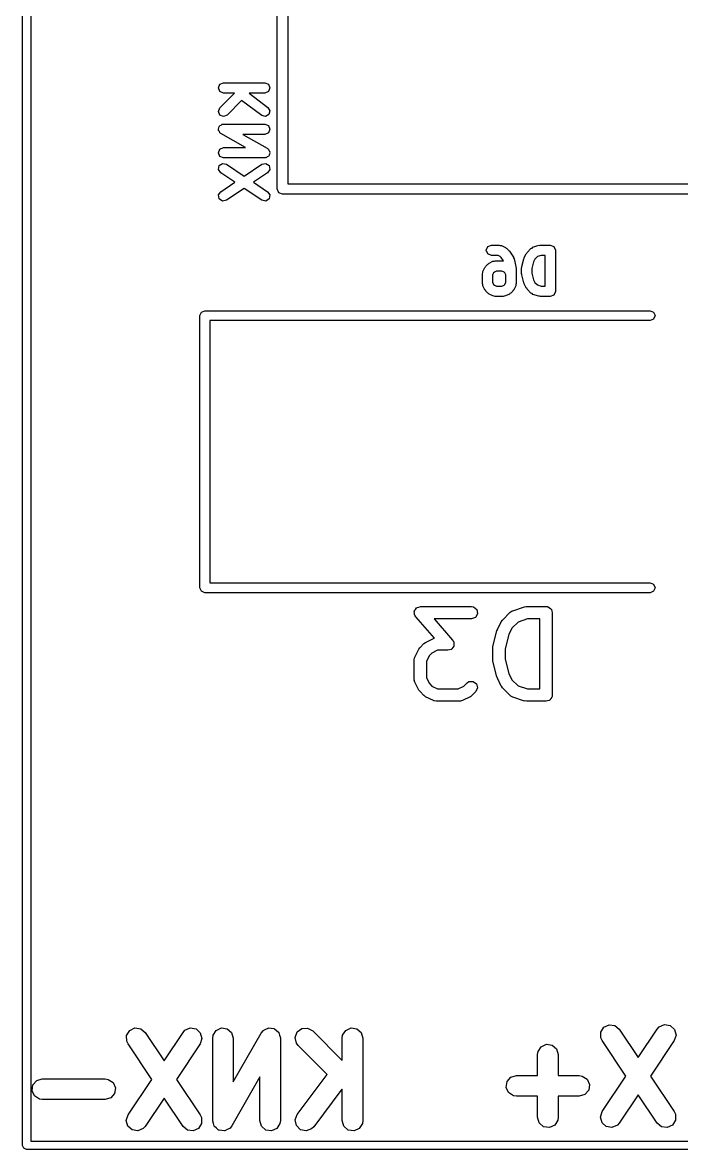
# Model space of a CAD drawing. Extents: x 111.8 to 137.4, y -130 to -95.3.
# Drawn here: x 111.79 to 119.78, y -130.02 to -116.36 of the extents above; entities that cross this region are included whole.
import ezdxf

# ---------------------------------------------------------------- set-up
doc = ezdxf.new("R2010")
doc.units = 0
doc.layers.add('BLACK', color=7, linetype='CONTINUOUS')

msp = doc.modelspace()

# ---------------------------------------------------------------- linework, layer by layer
at = {"layer": 'BLACK', "linetype": 'CONTINUOUS'}
for p, q in [((111.789, -129.972), (111.789, -95.396)), ((111.889, -95.446), (111.889, -129.922)), ((114.878, -118.374), (114.878, -100.576)), ((115.005, -100.639), (115.005, -118.31)), ((114.164, -117.149), (114.182, -117.105)), ((114.182, -117.105), (114.226, -117.087)), ((114.226, -117.087), (114.726, -117.087)), ((114.726, -117.087), (114.77, -117.105)), ((114.77, -117.105), (114.789, -117.149)), ((114.182, -117.193), (114.164, -117.149)), ((114.226, -117.212), (114.182, -117.193)), ((114.182, -117.391), (114.361, -117.212)), ((114.361, -117.212), (114.226, -117.212)), ((114.538, -117.212), (114.536, -117.214)), ((114.536, -117.214), (114.764, -117.385)), ((114.726, -117.212), (114.538, -117.212)), ((114.77, -117.193), (114.726, -117.212)), ((114.789, -117.149), (114.77, -117.193)), ((114.164, -117.435), (114.182, -117.391)), ((114.446, -117.303), (114.27, -117.479)), ((114.689, -117.485), (114.446, -117.303)), ((114.764, -117.385), (114.788, -117.426)), ((114.182, -117.479), (114.164, -117.435)), ((114.226, -117.497), (114.182, -117.479)), ((114.27, -117.479), (114.226, -117.497)), ((114.735, -117.497), (114.689, -117.485)), ((114.776, -117.472), (114.735, -117.497)), ((114.788, -117.426), (114.776, -117.472)), ((114.164, -117.649), (114.17, -117.634)), ((114.167, -117.657), (114.164, -117.649)), ((114.166, -117.665), (114.167, -117.657)), ((114.176, -117.678), (114.166, -117.665)), ((114.17, -117.634), (114.172, -117.618)), ((114.172, -117.618), (114.179, -117.613)), ((114.179, -117.613), (114.182, -117.605)), ((114.182, -117.605), (114.197, -117.599)), ((114.197, -117.599), (114.21, -117.589)), ((114.21, -117.589), (114.218, -117.59)), ((114.218, -117.59), (114.226, -117.587)), ((114.226, -117.587), (114.726, -117.587)), ((114.726, -117.587), (114.77, -117.605)), ((114.77, -117.605), (114.789, -117.649)), ((114.789, -117.649), (114.77, -117.693)), ((114.182, -117.693), (114.176, -117.678)), ((114.19, -117.697), (114.182, -117.693)), ((114.195, -117.703), (114.19, -117.697)), ((114.491, -117.872), (114.195, -117.703)), ((114.726, -117.712), (114.462, -117.712)), ((114.462, -117.712), (114.757, -117.88)), ((114.77, -117.693), (114.726, -117.712)), ((114.164, -117.935), (114.182, -117.891)), ((114.182, -117.979), (114.164, -117.935)), ((114.182, -117.891), (114.226, -117.872)), ((114.226, -117.872), (114.491, -117.872)), ((114.757, -117.88), (114.762, -117.887)), ((114.762, -117.887), (114.77, -117.891)), ((114.77, -117.891), (114.777, -117.906)), ((114.777, -117.906), (114.786, -117.918)), ((114.789, -117.935), (114.782, -117.95)), ((114.786, -117.918), (114.785, -117.927)), ((114.785, -117.927), (114.789, -117.935)), ((114.174, -118.091), (114.214, -118.064)), ((114.226, -117.997), (114.182, -117.979)), ((114.214, -118.064), (114.261, -118.073)), ((114.726, -117.997), (114.226, -117.997)), ((114.261, -118.073), (114.476, -118.217)), ((114.476, -118.217), (114.692, -118.073)), ((114.692, -118.073), (114.738, -118.064)), ((114.734, -117.994), (114.726, -117.997)), ((114.743, -117.995), (114.734, -117.994)), ((114.738, -118.064), (114.778, -118.091)), ((114.755, -117.985), (114.743, -117.995)), ((114.77, -117.979), (114.755, -117.985)), ((114.774, -117.971), (114.77, -117.979)), ((114.78, -117.966), (114.774, -117.971)), ((114.782, -117.95), (114.78, -117.966)), ((114.165, -118.137), (114.174, -118.091)), ((114.192, -118.177), (114.165, -118.137)), ((114.364, -118.292), (114.192, -118.177)), ((114.761, -118.177), (114.589, -118.292)), ((114.787, -118.137), (114.761, -118.177)), ((114.778, -118.091), (114.787, -118.137)), ((114.192, -118.407), (114.364, -118.292)), ((114.589, -118.292), (114.761, -118.407)), ((115.005, -118.31), (135.243, -118.31)), ((114.165, -118.446), (114.192, -118.407)), ((114.174, -118.493), (114.165, -118.446)), ((114.476, -118.367), (114.261, -118.511)), ((114.692, -118.511), (114.476, -118.367)), ((114.761, -118.407), (114.787, -118.446)), ((114.787, -118.446), (114.778, -118.493)), ((114.897, -118.419), (114.878, -118.374)), ((114.942, -118.437), (114.897, -118.419)), ((135.269, -118.437), (114.942, -118.437)), ((114.214, -118.52), (114.174, -118.493)), ((114.261, -118.511), (114.214, -118.52)), ((114.738, -118.52), (114.692, -118.511)), ((114.778, -118.493), (114.738, -118.52)), ((117.412, -119.116), (117.431, -119.072)), ((117.431, -119.16), (117.412, -119.116)), ((117.431, -119.072), (117.475, -119.054)), ((117.475, -119.179), (117.431, -119.16)), ((117.475, -119.054), (117.57, -119.054)), ((117.57, -119.054), (117.583, -119.059)), ((117.583, -119.059), (117.598, -119.06)), ((117.598, -119.06), (117.646, -119.084)), ((117.646, -119.084), (117.652, -119.092)), ((117.652, -119.092), (117.662, -119.096)), ((117.662, -119.096), (117.686, -119.12)), ((117.686, -119.12), (117.688, -119.126)), ((117.688, -119.126), (117.693, -119.129)), ((117.693, -119.129), (117.741, -119.201)), ((117.871, -119.207), (117.895, -119.16)), ((117.895, -119.16), (117.903, -119.153)), ((117.903, -119.153), (117.907, -119.143)), ((117.907, -119.143), (117.954, -119.096)), ((117.954, -119.096), (117.968, -119.09)), ((117.968, -119.09), (117.979, -119.081)), ((117.979, -119.081), (118.05, -119.057)), ((118.05, -119.057), (118.06, -119.058)), ((118.06, -119.058), (118.07, -119.054)), ((118.07, -119.054), (118.189, -119.054)), ((118.189, -119.054), (118.233, -119.072)), ((118.233, -119.072), (118.252, -119.116)), ((118.252, -119.116), (118.252, -119.616)), ((117.407, -119.31), (117.431, -119.286)), ((117.431, -119.286), (117.44, -119.282)), ((117.44, -119.282), (117.447, -119.275)), ((117.447, -119.275), (117.494, -119.251)), ((117.555, -119.179), (117.475, -119.179)), ((117.494, -119.251), (117.509, -119.25)), ((117.509, -119.25), (117.522, -119.244)), ((117.522, -119.244), (117.618, -119.244)), ((117.581, -119.191), (117.555, -119.179)), ((117.593, -119.204), (117.581, -119.191)), ((117.621, -119.245), (117.593, -119.204)), ((117.618, -119.244), (117.621, -119.245)), ((117.741, -119.201), (117.743, -119.211)), ((117.743, -119.211), (117.75, -119.22)), ((117.75, -119.22), (117.773, -119.315)), ((117.843, -119.315), (117.867, -119.22)), ((117.867, -119.22), (117.871, -119.214)), ((117.871, -119.214), (117.871, -119.207)), ((117.986, -119.257), (117.966, -119.338)), ((118.002, -119.225), (117.986, -119.257)), ((118.032, -119.195), (118.002, -119.225)), ((118.08, -119.179), (118.032, -119.195)), ((118.127, -119.179), (118.08, -119.179)), ((118.127, -119.554), (118.127, -119.179)), ((117.365, -119.402), (117.37, -119.388)), ((117.365, -119.521), (117.365, -119.402)), ((117.37, -119.388), (117.371, -119.374)), ((117.371, -119.374), (117.395, -119.326)), ((117.395, -119.326), (117.403, -119.32)), ((117.403, -119.32), (117.407, -119.31)), ((117.502, -119.391), (117.49, -119.417)), ((117.49, -119.417), (117.49, -119.506)), ((117.512, -119.382), (117.502, -119.391)), ((117.537, -119.369), (117.512, -119.382)), ((117.603, -119.369), (117.537, -119.369)), ((117.628, -119.382), (117.603, -119.369)), ((117.638, -119.391), (117.628, -119.382)), ((117.65, -119.417), (117.638, -119.391)), ((117.65, -119.506), (117.65, -119.417)), ((117.773, -119.315), (117.772, -119.323)), ((117.772, -119.323), (117.775, -119.33)), ((117.775, -119.33), (117.775, -119.521)), ((117.841, -119.33), (117.844, -119.323)), ((117.841, -119.402), (117.841, -119.33)), ((117.844, -119.409), (117.841, -119.402)), ((117.844, -119.323), (117.843, -119.315)), ((117.843, -119.417), (117.844, -119.409)), ((117.867, -119.512), (117.843, -119.417)), ((117.966, -119.338), (117.966, -119.394)), ((117.966, -119.394), (117.986, -119.475)), ((117.37, -119.534), (117.365, -119.521)), ((117.371, -119.549), (117.37, -119.534)), ((117.395, -119.597), (117.371, -119.549)), ((117.49, -119.506), (117.502, -119.532)), ((117.502, -119.532), (117.512, -119.541)), ((117.512, -119.541), (117.537, -119.554)), ((117.537, -119.554), (117.603, -119.554)), ((117.603, -119.554), (117.628, -119.541)), ((117.628, -119.541), (117.638, -119.532)), ((117.638, -119.532), (117.65, -119.506)), ((117.769, -119.549), (117.745, -119.597)), ((117.77, -119.534), (117.769, -119.549)), ((117.775, -119.521), (117.77, -119.534)), ((117.871, -119.518), (117.867, -119.512)), ((117.871, -119.525), (117.871, -119.518)), ((117.895, -119.573), (117.871, -119.525)), ((117.903, -119.579), (117.895, -119.573)), ((117.907, -119.589), (117.903, -119.579)), ((117.986, -119.475), (118.002, -119.508)), ((118.002, -119.508), (118.032, -119.538)), ((118.032, -119.538), (118.08, -119.554)), ((118.08, -119.554), (118.127, -119.554)), ((117.403, -119.603), (117.395, -119.597)), ((117.407, -119.613), (117.403, -119.603)), ((117.431, -119.637), (117.407, -119.613)), ((117.44, -119.641), (117.431, -119.637)), ((117.447, -119.648), (117.44, -119.641)), ((117.494, -119.672), (117.447, -119.648)), ((117.509, -119.673), (117.494, -119.672)), ((117.522, -119.679), (117.509, -119.673)), ((117.618, -119.679), (117.522, -119.679)), ((117.631, -119.673), (117.618, -119.679)), ((117.646, -119.672), (117.631, -119.673)), ((117.693, -119.648), (117.646, -119.672)), ((117.7, -119.641), (117.693, -119.648)), ((117.709, -119.637), (117.7, -119.641)), ((117.733, -119.613), (117.709, -119.637)), ((117.737, -119.603), (117.733, -119.613)), ((117.745, -119.597), (117.737, -119.603)), ((117.954, -119.637), (117.907, -119.589)), ((117.968, -119.642), (117.954, -119.637)), ((117.979, -119.652), (117.968, -119.642)), ((118.05, -119.675), (117.979, -119.652)), ((118.06, -119.675), (118.05, -119.675)), ((118.07, -119.679), (118.06, -119.675)), ((118.189, -119.679), (118.07, -119.679)), ((118.233, -119.66), (118.189, -119.679)), ((118.252, -119.616), (118.233, -119.66)), ((113.958, -119.868), (114, -119.85)), ((114, -119.85), (119.4, -119.85)), ((119.4, -119.85), (119.442, -119.868)), ((113.94, -119.91), (113.958, -119.868)), ((113.94, -123.21), (113.94, -119.91)), ((119.4, -119.97), (114.06, -119.97)), ((114.06, -119.97), (114.06, -123.15)), ((119.442, -119.952), (119.4, -119.97)), ((119.442, -119.868), (119.46, -119.91)), ((119.46, -119.91), (119.442, -119.952)), ((113.958, -123.252), (113.94, -123.21)), ((114, -123.27), (113.958, -123.252)), ((114.06, -123.15), (119.4, -123.15)), ((119.4, -123.15), (119.442, -123.168)), ((119.442, -123.252), (119.4, -123.27)), ((119.442, -123.168), (119.46, -123.21)), ((119.46, -123.21), (119.442, -123.252)), ((119.4, -123.27), (114, -123.27)), ((116.54, -123.499), (116.543, -123.494)), ((116.544, -123.519), (116.54, -123.499)), ((116.543, -123.488), (116.556, -123.472)), ((116.543, -123.494), (116.543, -123.488)), ((116.544, -123.539), (116.544, -123.519)), ((116.549, -123.547), (116.544, -123.539)), ((116.556, -123.472), (116.566, -123.455)), ((116.566, -123.455), (116.572, -123.453)), ((116.572, -123.453), (116.575, -123.448)), ((116.575, -123.448), (116.595, -123.444)), ((116.595, -123.444), (116.614, -123.437)), ((116.614, -123.437), (117.233, -123.437)), ((117.233, -123.437), (117.259, -123.442)), ((117.259, -123.442), (117.298, -123.475)), ((117.307, -123.525), (117.282, -123.57)), ((117.298, -123.475), (117.307, -123.525)), ((117.609, -123.602), (117.704, -123.507)), ((117.704, -123.507), (117.725, -123.492)), ((117.725, -123.492), (117.73, -123.492)), ((117.73, -123.492), (117.733, -123.489)), ((117.733, -123.489), (117.876, -123.441)), ((117.876, -123.441), (117.898, -123.438)), ((117.898, -123.438), (117.9, -123.437)), ((117.9, -123.437), (118.138, -123.437)), ((118.138, -123.437), (118.148, -123.439)), ((118.148, -123.439), (118.151, -123.439)), ((118.151, -123.439), (118.154, -123.44)), ((118.154, -123.44), (118.164, -123.442)), ((118.164, -123.442), (118.179, -123.454)), ((118.179, -123.454), (118.196, -123.464)), ((118.196, -123.464), (118.198, -123.471)), ((118.198, -123.471), (118.203, -123.475)), ((118.203, -123.475), (118.206, -123.494)), ((118.206, -123.494), (118.213, -123.512)), ((118.213, -123.512), (118.213, -124.512)), ((116.549, -123.55), (116.549, -123.547)), ((116.552, -123.552), (116.549, -123.55)), ((116.558, -123.562), (116.552, -123.552)), ((116.786, -123.822), (116.558, -123.562)), ((117.233, -123.587), (116.78, -123.587)), ((116.78, -123.587), (117.004, -123.844)), ((117.282, -123.57), (117.233, -123.587)), ((117.547, -123.717), (117.595, -123.622)), ((117.595, -123.622), (117.608, -123.604)), ((117.608, -123.604), (117.609, -123.602)), ((117.798, -123.626), (117.724, -123.7)), ((117.912, -123.587), (117.798, -123.626)), ((118.063, -123.587), (117.912, -123.587)), ((118.063, -124.437), (118.063, -123.587)), ((117.494, -123.923), (117.542, -123.732)), ((117.542, -123.732), (117.547, -123.72)), ((117.547, -123.72), (117.547, -123.717)), ((117.685, -123.777), (117.642, -123.95)), ((117.724, -123.7), (117.685, -123.777)), ((116.595, -123.955), (116.608, -123.937)), ((116.608, -123.937), (116.609, -123.936)), ((116.609, -123.936), (116.656, -123.888)), ((116.656, -123.888), (116.675, -123.875)), ((116.675, -123.875), (116.676, -123.874)), ((116.676, -123.874), (116.771, -123.826)), ((116.771, -123.826), (116.786, -123.822)), ((116.996, -123.951), (116.99, -123.953)), ((117.006, -123.933), (116.996, -123.951)), ((117.004, -123.844), (117.01, -123.854)), ((117.019, -123.918), (117.006, -123.933)), ((117.01, -123.854), (117.013, -123.856)), ((117.013, -123.856), (117.013, -123.859)), ((117.013, -123.859), (117.018, -123.866)), ((117.018, -123.866), (117.018, -123.886)), ((117.018, -123.886), (117.021, -123.906)), ((117.021, -123.906), (117.018, -123.912)), ((117.018, -123.912), (117.019, -123.918)), ((117.492, -123.941), (117.494, -123.926)), ((117.492, -124.084), (117.492, -123.941)), ((117.494, -123.926), (117.494, -123.923)), ((117.642, -123.95), (117.642, -124.075)), ((116.539, -124.084), (116.544, -124.058)), ((116.539, -124.322), (116.539, -124.084)), ((116.544, -124.058), (116.547, -124.055)), ((116.547, -124.05), (116.595, -123.955)), ((116.547, -124.055), (116.547, -124.05)), ((116.724, -124.033), (116.689, -124.102)), ((116.754, -124.003), (116.724, -124.033)), ((116.822, -123.968), (116.754, -124.003)), ((116.948, -123.968), (116.822, -123.968)), ((116.967, -123.961), (116.948, -123.968)), ((116.986, -123.957), (116.967, -123.961)), ((116.99, -123.953), (116.986, -123.957)), ((117.493, -124.087), (117.492, -124.084)), ((117.494, -124.102), (117.493, -124.087)), ((117.642, -124.075), (117.685, -124.248)), ((116.689, -124.102), (116.689, -124.304)), ((117.542, -124.292), (117.494, -124.102)), ((116.541, -124.326), (116.539, -124.322)), ((116.54, -124.33), (116.541, -124.326)), ((116.547, -124.355), (116.54, -124.33)), ((116.595, -124.451), (116.547, -124.355)), ((116.689, -124.304), (116.724, -124.373)), ((117.18, -124.364), (117.202, -124.349)), ((117.202, -124.349), (117.253, -124.345)), ((117.253, -124.345), (117.295, -124.374)), ((117.544, -124.295), (117.542, -124.292)), ((117.547, -124.308), (117.544, -124.295)), ((117.595, -124.403), (117.547, -124.308)), ((117.685, -124.248), (117.724, -124.325)), ((117.724, -124.325), (117.798, -124.399)), ((116.596, -124.452), (116.595, -124.451)), ((116.609, -124.47), (116.596, -124.452)), ((116.656, -124.518), (116.609, -124.47)), ((116.724, -124.373), (116.754, -124.403)), ((116.754, -124.403), (116.822, -124.437)), ((116.822, -124.437), (117.073, -124.437)), ((117.073, -124.437), (117.141, -124.403)), ((117.141, -124.403), (117.18, -124.364)), ((117.286, -124.47), (117.239, -124.518)), ((117.308, -124.424), (117.286, -124.47)), ((117.295, -124.374), (117.308, -124.424)), ((117.596, -124.404), (117.595, -124.403)), ((117.609, -124.423), (117.596, -124.404)), ((117.704, -124.518), (117.609, -124.423)), ((117.798, -124.399), (117.912, -124.437)), ((117.912, -124.437), (118.063, -124.437)), ((116.658, -124.518), (116.656, -124.518)), ((116.676, -124.532), (116.658, -124.518)), ((116.771, -124.579), (116.676, -124.532)), ((116.776, -124.58), (116.771, -124.579)), ((116.779, -124.583), (116.776, -124.58)), ((116.805, -124.587), (116.779, -124.583)), ((117.09, -124.587), (116.805, -124.587)), ((117.095, -124.586), (117.09, -124.587)), ((117.099, -124.587), (117.095, -124.586)), ((117.124, -124.579), (117.099, -124.587)), ((117.219, -124.532), (117.124, -124.579)), ((117.22, -124.531), (117.219, -124.532)), ((117.239, -124.518), (117.22, -124.531)), ((117.708, -124.52), (117.704, -124.518)), ((117.711, -124.524), (117.708, -124.52)), ((117.733, -124.536), (117.711, -124.524)), ((117.876, -124.584), (117.733, -124.536)), ((117.878, -124.583), (117.876, -124.584)), ((117.9, -124.587), (117.878, -124.583)), ((118.138, -124.587), (117.9, -124.587)), ((118.156, -124.581), (118.138, -124.587)), ((118.176, -124.577), (118.156, -124.581)), ((118.18, -124.572), (118.176, -124.577)), ((118.186, -124.57), (118.18, -124.572)), ((118.196, -124.553), (118.186, -124.57)), ((118.209, -124.538), (118.196, -124.553)), ((118.21, -124.528), (118.209, -124.538)), ((118.212, -124.525), (118.21, -124.528)), ((118.213, -124.512), (118.211, -124.522)), ((118.211, -124.522), (118.212, -124.525)), ((113.051, -128.639), (113.089, -128.579)), ((113.089, -128.579), (113.152, -128.549)), ((113.152, -128.549), (113.222, -128.558)), ((113.222, -128.558), (113.276, -128.603)), ((113.735, -128.603), (113.759, -128.576)), ((113.759, -128.576), (113.823, -128.548)), ((113.823, -128.548), (113.893, -128.56)), ((113.893, -128.56), (113.945, -128.607)), ((114.1, -128.637), (114.138, -128.578)), ((114.138, -128.578), (114.202, -128.549)), ((114.202, -128.549), (114.272, -128.559)), ((114.272, -128.559), (114.325, -128.605)), ((114.682, -128.61), (114.705, -128.582)), ((114.705, -128.582), (114.707, -128.581)), ((114.707, -128.581), (114.709, -128.578)), ((114.709, -128.578), (114.738, -128.564)), ((114.738, -128.564), (114.767, -128.55)), ((114.767, -128.55), (114.77, -128.55)), ((114.77, -128.55), (114.773, -128.549)), ((114.773, -128.549), (114.805, -128.553)), ((114.805, -128.553), (114.837, -128.556)), ((114.837, -128.556), (114.84, -128.558)), ((114.84, -128.558), (114.843, -128.559)), ((114.843, -128.559), (114.867, -128.58)), ((114.867, -128.58), (114.893, -128.6)), ((115.095, -128.663), (115.12, -128.597)), ((115.12, -128.597), (115.176, -128.555)), ((115.176, -128.555), (115.246, -128.55)), ((115.246, -128.55), (115.308, -128.584)), ((115.308, -128.584), (115.666, -128.942)), ((115.671, -128.637), (115.709, -128.578)), ((115.709, -128.578), (115.773, -128.549)), ((115.773, -128.549), (115.843, -128.559)), ((115.843, -128.559), (115.896, -128.605)), ((118.801, -128.599), (118.839, -128.539)), ((118.802, -128.669), (118.801, -128.599)), ((118.839, -128.539), (118.902, -128.509)), ((118.902, -128.509), (118.972, -128.518)), ((118.972, -128.518), (119.026, -128.563)), ((119.026, -128.563), (119.255, -128.907)), ((119.255, -128.907), (119.485, -128.563)), ((119.485, -128.563), (119.509, -128.536)), ((119.509, -128.536), (119.573, -128.508)), ((119.573, -128.508), (119.643, -128.52)), ((119.643, -128.52), (119.695, -128.567)), ((119.695, -128.567), (119.714, -128.635)), ((113.052, -128.709), (113.051, -128.639)), ((113.068, -128.742), (113.052, -128.709)), ((113.276, -128.603), (113.505, -128.947)), ((113.505, -128.947), (113.735, -128.603)), ((113.964, -128.675), (113.943, -128.742)), ((113.945, -128.607), (113.964, -128.675)), ((114.095, -128.672), (114.1, -128.637)), ((114.095, -129.672), (114.095, -128.672)), ((114.325, -128.605), (114.345, -128.672)), ((114.345, -129.202), (114.682, -128.61)), ((114.345, -128.672), (114.345, -129.202)), ((114.893, -128.6), (114.894, -128.603)), ((114.894, -128.603), (114.896, -128.605)), ((114.896, -128.605), (114.905, -128.636)), ((114.905, -128.636), (114.916, -128.666)), ((114.916, -128.666), (114.915, -128.669)), ((114.915, -128.669), (114.916, -128.672)), ((114.916, -128.672), (114.916, -129.672)), ((115.11, -128.732), (115.095, -128.663)), ((115.131, -128.761), (115.11, -128.732)), ((115.666, -128.672), (115.671, -128.637)), ((115.666, -128.942), (115.666, -128.672)), ((115.896, -128.605), (115.916, -128.672)), ((115.916, -128.672), (115.916, -129.672)), ((118.818, -128.702), (118.802, -128.669)), ((119.105, -129.132), (118.818, -128.702)), ((119.693, -128.702), (119.405, -129.132)), ((119.714, -128.635), (119.693, -128.702)), ((113.355, -129.172), (113.068, -128.742)), ((113.943, -128.742), (113.655, -129.172)), ((115.483, -129.113), (115.131, -128.761)), ((118.035, -128.87), (118.04, -128.835)), ((118.035, -129.126), (118.035, -128.87)), ((118.04, -128.835), (118.078, -128.776)), ((118.078, -128.776), (118.142, -128.747)), ((118.142, -128.747), (118.212, -128.757)), ((118.212, -128.757), (118.265, -128.803)), ((118.265, -128.803), (118.285, -128.87)), ((118.285, -128.87), (118.285, -129.126)), ((114.666, -129.143), (114.328, -129.734)), ((114.666, -129.672), (114.666, -129.143)), ((115.12, -129.597), (115.483, -129.113)), ((117.712, -129.146), (117.779, -129.126)), ((117.779, -129.126), (118.035, -129.126)), ((118.285, -129.126), (118.541, -129.126)), ((118.541, -129.126), (118.576, -129.132)), ((118.576, -129.132), (118.636, -129.17)), ((118.818, -129.563), (119.105, -129.132)), ((119.405, -129.132), (119.693, -129.563)), ((111.905, -129.309), (111.915, -129.239)), ((111.915, -129.239), (111.962, -129.186)), ((111.962, -129.186), (112.029, -129.166)), ((112.029, -129.166), (112.791, -129.166)), ((112.791, -129.166), (112.826, -129.172)), ((112.826, -129.172), (112.886, -129.21)), ((112.886, -129.21), (112.915, -129.274)), ((112.915, -129.274), (112.905, -129.343)), ((113.068, -129.603), (113.355, -129.172)), ((113.655, -129.172), (113.943, -129.603)), ((117.655, -129.269), (117.665, -129.199)), ((117.684, -129.333), (117.655, -129.269)), ((117.665, -129.199), (117.712, -129.146)), ((118.636, -129.17), (118.665, -129.234)), ((118.665, -129.234), (118.655, -129.303)), ((111.934, -129.373), (111.905, -129.309)), ((111.994, -129.411), (111.934, -129.373)), ((112.029, -129.416), (111.994, -129.411)), ((112.791, -129.416), (112.029, -129.416)), ((112.858, -129.397), (112.791, -129.416)), ((112.905, -129.343), (112.858, -129.397)), ((113.505, -129.398), (113.276, -129.742)), ((113.735, -129.742), (113.505, -129.398)), ((115.662, -129.291), (115.32, -129.747)), ((115.666, -129.296), (115.662, -129.291)), ((115.666, -129.672), (115.666, -129.296)), ((117.744, -129.371), (117.684, -129.333)), ((117.779, -129.376), (117.744, -129.371)), ((118.035, -129.376), (117.779, -129.376)), ((118.035, -129.632), (118.035, -129.376)), ((118.541, -129.376), (118.285, -129.376)), ((118.285, -129.376), (118.285, -129.632)), ((118.608, -129.357), (118.541, -129.376)), ((118.655, -129.303), (118.608, -129.357)), ((119.255, -129.358), (119.026, -129.702)), ((119.485, -129.702), (119.255, -129.358)), ((113.047, -129.67), (113.068, -129.603)), ((113.066, -129.738), (113.047, -129.67)), ((113.943, -129.603), (113.958, -129.635)), ((113.958, -129.635), (113.959, -129.706)), ((114.095, -129.676), (114.095, -129.672)), ((114.095, -129.679), (114.095, -129.676)), ((114.105, -129.709), (114.095, -129.679)), ((114.686, -129.74), (114.666, -129.672)), ((114.916, -129.672), (114.911, -129.708)), ((115.095, -129.663), (115.12, -129.597)), ((115.11, -129.732), (115.095, -129.663)), ((115.686, -129.74), (115.666, -129.672)), ((115.916, -129.672), (115.911, -129.708)), ((118.055, -129.7), (118.035, -129.632)), ((118.28, -129.668), (118.242, -129.727)), ((118.285, -129.632), (118.28, -129.668)), ((118.797, -129.63), (118.818, -129.563)), ((118.816, -129.698), (118.797, -129.63)), ((119.709, -129.666), (119.672, -129.726)), ((119.693, -129.563), (119.708, -129.595)), ((119.708, -129.595), (119.709, -129.666)), ((113.118, -129.785), (113.066, -129.738)), ((113.187, -129.796), (113.118, -129.785)), ((113.252, -129.768), (113.187, -129.796)), ((113.276, -129.742), (113.252, -129.768)), ((113.789, -129.787), (113.735, -129.742)), ((113.858, -129.796), (113.789, -129.787)), ((113.922, -129.766), (113.858, -129.796)), ((113.959, -129.706), (113.922, -129.766)), ((114.114, -129.74), (114.105, -129.709)), ((114.117, -129.742), (114.114, -129.74)), ((114.118, -129.745), (114.117, -129.742)), ((114.143, -129.765), (114.118, -129.745)), ((114.167, -129.786), (114.143, -129.765)), ((114.171, -129.787), (114.167, -129.786)), ((114.173, -129.789), (114.171, -129.787)), ((114.205, -129.792), (114.173, -129.789)), ((114.237, -129.796), (114.205, -129.792)), ((114.24, -129.795), (114.237, -129.796)), ((114.243, -129.795), (114.24, -129.795)), ((114.272, -129.78), (114.243, -129.795)), ((114.301, -129.767), (114.272, -129.78)), ((114.303, -129.764), (114.301, -129.767)), ((114.306, -129.763), (114.303, -129.764)), ((114.328, -129.734), (114.306, -129.763)), ((114.739, -129.786), (114.686, -129.74)), ((114.809, -129.796), (114.739, -129.786)), ((114.873, -129.767), (114.809, -129.796)), ((114.911, -129.708), (114.873, -129.767)), ((115.159, -129.782), (115.11, -129.732)), ((115.228, -129.797), (115.159, -129.782)), ((115.294, -129.773), (115.228, -129.797)), ((115.32, -129.747), (115.294, -129.773)), ((115.739, -129.786), (115.686, -129.74)), ((115.809, -129.796), (115.739, -129.786)), ((115.873, -129.767), (115.809, -129.796)), ((115.911, -129.708), (115.873, -129.767)), ((118.108, -129.746), (118.055, -129.7)), ((118.178, -129.756), (118.108, -129.746)), ((118.242, -129.727), (118.178, -129.756)), ((118.868, -129.745), (118.816, -129.698)), ((118.937, -129.756), (118.868, -129.745)), ((119.002, -129.728), (118.937, -129.756)), ((119.026, -129.702), (119.002, -129.728)), ((119.539, -129.747), (119.485, -129.702)), ((119.608, -129.756), (119.539, -129.747)), ((119.672, -129.726), (119.608, -129.756)), ((111.889, -129.922), (136.331, -129.922)), ((111.804, -130.007), (111.789, -129.972)), ((111.839, -130.022), (111.804, -130.007)), ((136.381, -130.022), (111.839, -130.022))]:
    msp.add_line(p, q, dxfattribs=at)

doc.saveas('drawing.dxf')
